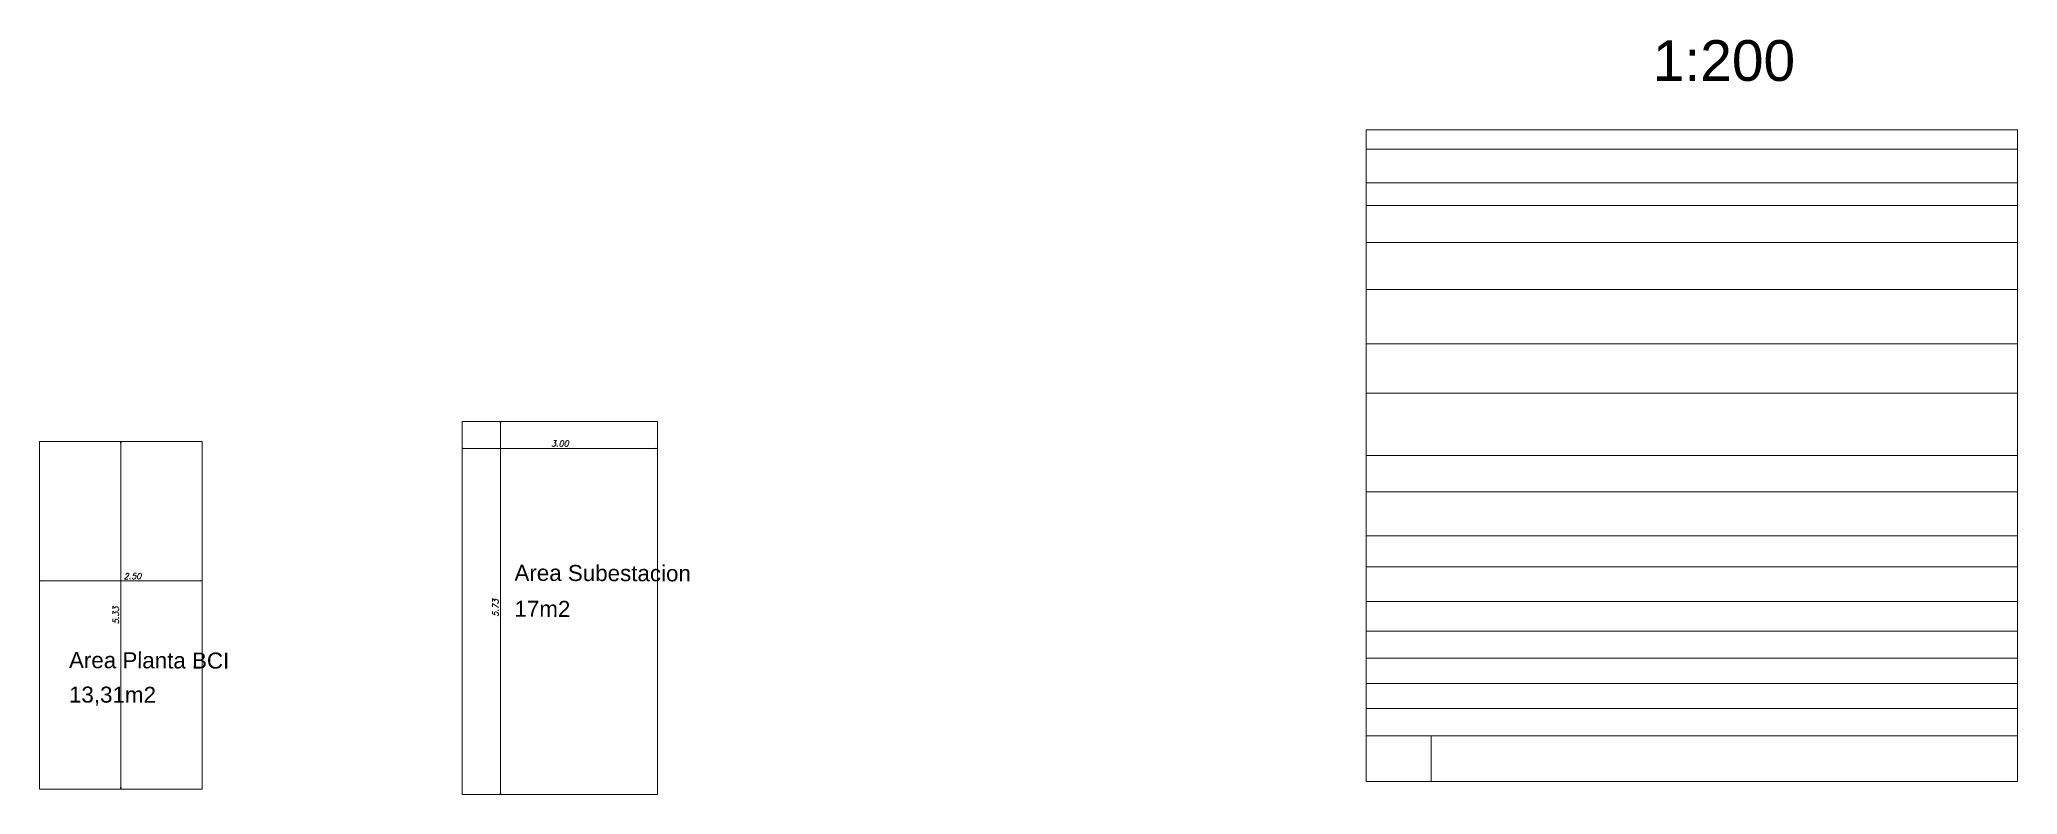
# Model space of a CAD drawing. Header units: millimetres. Extents: x 391 to 679, y 21 to 219.
# Drawn here: x 404.17 to 434.53, y 116.21 to 127.79 of the extents above; entities that cross this region are included whole.
import ezdxf

# ---------------------------------------------------------------- set-up
doc = ezdxf.new("R2010")
doc.units = ezdxf.units.MM
doc.layers.get('0').update_dxf_attribs({"lineweight": 13})
doc.layers.add('COTAS', color=254, linetype='Continuous', lineweight=9, true_color=0xbebebe)
for name, color, linetype, lineweight in [('COTAS ELECT', 82, 'Continuous', 9), ('ducto viejo', 250, 'DUCTOLD', 20), ('Eléctrico Subterráneo', 5, 'Continuous', 20), ('notas', 8, 'Continuous', 9)]:
    doc.layers.add(name, color=color, linetype=linetype, lineweight=lineweight)
doc.styles.add('100 Nota', font='arial.ttf', dxfattribs={"height": 0.15})
doc.styles.add('ITALICC', font='italicc')
doc.styles.add('Nota 1000', font='', dxfattribs={"height": 1.5})
doc.styles.get("Standard").update_dxf_attribs({"font": 'arial.ttf'})
doc.styles.add('style2', font='compi.ttf', dxfattribs={"height": 15})
doc.styles.get('Nota 1000').set_extended_font_data('Eurostile')
doc.linetypes.add('0 115 AP DYP ING', pattern='A,0.6,-0.3,["⁄ ⁄ ⁄",Standard,S=0.25,R=0,X=-0.1,Y=-0.093],-0.3', length=1.2)
doc.linetypes.add('0 34.5 AE DYP ING', pattern='A,0.6,-0.3,["XXX",Standard,S=0.1,R=0,X=-0.04,Y=-0.05],-0.5', length=1.4)
doc.linetypes.add('0 34.5 AP DYP ING', pattern='A,0.6,-0.3,["/",Standard,S=0.25,R=-25,X=-0.1,Y=-0.093],-0.3', length=1.2)
doc.linetypes.add('0 34.5 SE DYP ING', pattern='A,0.3,-0.1,0.3,-0.1,["+++",Standard,S=0.15,R=0,X=0.016,Y=-0.075],-0.5', length=1.3)
doc.linetypes.add('0 34.5 SP DYP ING', pattern='A,0.6,-0.3,["+++",Standard,S=0.15,R=0,X=-0.0825,Y=-0.075],-0.5', length=1.4)
doc.linetypes.add('0 57.5 AP DYP ING', pattern='A,0.6,-0.3,["⁄ ⁄",Standard,S=0.25,R=0,X=-0.1,Y=-0.093],-0.3', length=1.2)
doc.linetypes.add('0 BTAP DYP ING', pattern='A,0.6,-0.3,["•",Standard,S=0.1,R=0,X=-0.025,Y=-0.05],-0.3', length=1.2)
doc.linetypes.add('0 BTSE DYP ING', pattern='A,0.3,0,["  ",Standard,S=0.05,R=0,X=0,Y=0],-0.3', length=0.6)
doc.linetypes.add('0 BTSP DYP ING', pattern='A,0.6,-0.3,["   •    •",Standard,S=0.1,R=0,X=-0.1425,Y=-0.05],-0.5', length=1.4)
doc.linetypes.add('0 DE DYP ING', pattern='A,0.8,-0.0028,["•",Standard,S=0.3,R=0,X=-0.056,Y=-0.15],-0.028', length=0.8308)
doc.linetypes.add('0 MTAE DYP ING', pattern='A,0.6,-0.3,["X",Standard,S=0.1,R=0,X=-0.046,Y=-0.05],-0.3', length=1.2)
doc.linetypes.add('0 MTAP DYP ING', pattern='A,0.6,-0.3,["XX",Standard,S=0.1,R=0,X=-0.0425,Y=-0.05],-0.4', length=1.3)
doc.linetypes.add('0 MTSE DYP ING', pattern='A,0.6,-0.3,["+",Standard,S=0.15,R=0,X=-0.06,Y=-0.075],-0.3', length=1.2)
doc.linetypes.add('0 MTSP DYP ING', pattern='A,0.6,-0.3,["++",Standard,S=0.15,R=0,X=-0.07,Y=-0.075],-0.4', length=1.3)
doc.linetypes.add('0 TIERRA DYP ING', pattern='A,0.3,-0.127,["T",Standard,S=0.1,R=0,X=-0.0775,Y=-0.05],-0.058', length=0.485)
doc.linetypes.add('DUCTOLD', pattern='A,12.7,-0.01,["1",style2,S=0.15,R=0,X=-1.2,Y=-1.2],-0.01', length=12.72)
doc.linetypes.add('LÍMITE1', pattern='A,6.35,-2.54,[133,ltypeshp.shx,S=2.54,R=0,X=-2.54,Y=0],-2.54,25.4', length=36.83)
doc.dimstyles.new('dim100', dxfattribs={"dimtxt": 10, "dimasz": 0.1, "dimexe": 0.1, "dimexo": 0, "dimgap": 0.1, "dimtad": 1, "dimzin": 4, "dimdsep": 46, "dimtxsty": '100 Nota', "dimblk": 'CLOSEDBLANK', "dimcen": 0.1, "dimclrd": 256, "dimclre": 256, "dimclrt": 256, "dimazin": 1, "dimtfac": 1, "dimtmove": 0, "dimatfit": 2, "dimldrblk": 'CLOSEDBLANK', "dimfxl": 1, "dimlwd": -1, "dimlwe": -1, "dimarcsym": 0})

# ---------------------------------------------------------------- blocks, each defined once
blk = doc.blocks.new('_ClosedBlank')
at = {"layer": 'COTAS', "color": 0, "lineweight": -2}
for p, q in [((-1, 0.2), (0, 0)), ((-1, 0.2), (-1, -0.2)), ((0, 0), (-1, -0.2))]:
    blk.add_line(p, q, dxfattribs=at)
blk = doc.blocks.new('*D275')
at = {"layer": 'COTAS ELECT', "transparency": 16777216}
blk.add_line((411.241, 116.232), (411.241, 121.907), dxfattribs=at)
at = {"layer": 'COTAS ELECT', "transparency": 16777216, "xscale": 0.025, "yscale": 0.025, "zscale": 0.025}
for p, rotation in [((411.241, 121.932), 90), ((411.241, 116.207), 270)]:
    blk.add_blockref('_ClosedBlank', p, dxfattribs=dict(at, rotation=rotation))
at = {"layer": 'COTAS ELECT', "transparency": 16777216, "insert": (411.166, 119.069), "char_height": 0.09, "attachment_point": 5, "rotation": 90, "style": 'ITALICC'}
blk.add_mtext('\\A1;5.73', dxfattribs=at)
blk = doc.blocks.new('*D276')
at = {"layer": 'COTAS ELECT', "transparency": 16777216}
blk.add_line((413.629, 121.517), (410.679, 121.517), dxfattribs=at)
at = {"layer": 'COTAS ELECT', "transparency": 16777216, "xscale": 0.025, "yscale": 0.025, "zscale": 0.025, "rotation": 180}
blk.add_blockref('_ClosedBlank', (410.654, 121.517), dxfattribs=at)
at = {"layer": 'COTAS ELECT', "transparency": 16777216, "xscale": 0.025, "yscale": 0.025, "zscale": 0.025}
blk.add_blockref('_ClosedBlank', (413.654, 121.517), dxfattribs=at)
at = {"layer": 'COTAS ELECT', "transparency": 16777216, "insert": (412.154, 121.592), "char_height": 0.09, "attachment_point": 5, "style": 'ITALICC'}
blk.add_mtext('\\A1;3.00', dxfattribs=at)
blk = doc.blocks.new('*D277')
at = {"layer": 'COTAS ELECT', "transparency": 16777216}
blk.add_line((405.414, 116.313), (405.414, 121.598), dxfattribs=at)
at = {"layer": 'COTAS ELECT', "transparency": 16777216, "xscale": 0.025, "yscale": 0.025, "zscale": 0.025}
for p, rotation in [((405.414, 121.623), 90), ((405.414, 116.288), 270)]:
    blk.add_blockref('_ClosedBlank', p, dxfattribs=dict(at, rotation=rotation))
at = {"layer": 'COTAS ELECT', "transparency": 16777216, "insert": (405.339, 118.955), "char_height": 0.09, "attachment_point": 5, "rotation": 90, "style": 'ITALICC'}
blk.add_mtext('\\A1;5.33', dxfattribs=at)
blk = doc.blocks.new('*D278')
at = {"layer": 'COTAS ELECT', "transparency": 16777216}
blk.add_line((404.192, 119.483), (406.637, 119.483), dxfattribs=at)
at = {"layer": 'COTAS ELECT', "transparency": 16777216, "xscale": 0.025, "yscale": 0.025, "zscale": 0.025, "rotation": 180}
blk.add_blockref('_ClosedBlank', (404.167, 119.483), dxfattribs=at)
at = {"layer": 'COTAS ELECT', "transparency": 16777216, "xscale": 0.025, "yscale": 0.025, "zscale": 0.025}
blk.add_blockref('_ClosedBlank', (406.662, 119.483), dxfattribs=at)
at = {"layer": 'COTAS ELECT', "transparency": 16777216, "insert": (405.593, 119.558), "char_height": 0.09, "attachment_point": 5, "style": 'ITALICC'}
blk.add_mtext('\\A1;2.50', dxfattribs=at)

msp = doc.modelspace()

# ---------------------------------------------------------------- linework, layer by layer
at = {"linetype": '0 115 AP DYP ING', "ltscale": 2}
msp.add_line((424.5308, 126.1104), (434.5308, 126.1104), dxfattribs=at)
at = {"linetype": '0 34.5 AE DYP ING', "ltscale": 2}
msp.add_line((424.5308, 125.5913), (434.5308, 125.5913), dxfattribs=at)
at = {"linetype": '0 34.5 AP DYP ING', "ltscale": 2}
msp.add_line((424.5308, 125.2462), (434.5308, 125.2462), dxfattribs=at)
at = {"linetype": '0 57.5 AP DYP ING', "ltscale": 2}
msp.add_line((424.5308, 124.6803), (434.5308, 124.6803), dxfattribs=at)
at = {"linetype": '0 34.5 SE DYP ING', "ltscale": 2}
msp.add_line((424.5308, 123.9561), (434.5308, 123.9561), dxfattribs=at)
at = {"linetype": '0 34.5 SP DYP ING', "ltscale": 2}
msp.add_line((424.5308, 123.1218), (434.5308, 123.1218), dxfattribs=at)
at = {"linetype": '0 BTAP DYP ING', "ltscale": 2}
msp.add_line((424.5308, 122.3648), (434.5308, 122.3648), dxfattribs=at)
at = {"linetype": '0 BTSE DYP ING', "ltscale": 2}
msp.add_line((424.5308, 121.4071), (434.5308, 121.4071), dxfattribs=at)
at = {"linetype": '0 BTSP DYP ING', "ltscale": 2}
msp.add_line((424.5308, 120.8521), (434.5308, 120.8521), dxfattribs=at)
at = {"linetype": '0 DE DYP ING', "ltscale": 2}
msp.add_line((424.5308, 120.174), (434.5308, 120.174), dxfattribs=at)
at = {"linetype": '0 MTAE DYP ING', "ltscale": 2}
msp.add_line((424.5308, 118.7135), (434.5308, 118.7135), dxfattribs=at)
at = {"linetype": '0 MTAP DYP ING', "ltscale": 2}
msp.add_line((424.5308, 118.2961), (434.5308, 118.2961), dxfattribs=at)
at = {"linetype": '0 MTSE DYP ING', "ltscale": 2}
msp.add_line((424.5308, 117.9109), (434.5308, 117.9109), dxfattribs=at)
at = {"linetype": '0 MTSP DYP ING', "ltscale": 2}
msp.add_line((424.5308, 117.5256), (434.5308, 117.5256), dxfattribs=at)
at = {"linetype": '0 TIERRA DYP ING', "ltscale": 2}
msp.add_line((424.5308, 117.1071), (434.5308, 117.1071), dxfattribs=at)
for points in [[(424.5308, 116.4071), (434.5308, 116.4071), (434.5308, 126.4071), (424.5308, 126.4071)], [(424.5308, 116.4071), (425.5308, 116.4071), (425.5308, 117.1071), (424.5308, 117.1071)]]:
    msp.add_lwpolyline(points, close=True)
at = {"layer": 'COTAS ELECT'}
for points in [[(413.6544, 121.9317), (410.6544, 121.9317), (410.6544, 116.2067), (413.6544, 116.2067)], [(406.6622, 116.2882), (404.1667, 116.2882), (404.1667, 121.6226), (406.6622, 121.6226)]]:
    msp.add_lwpolyline(points, close=True, dxfattribs=at)
at = {"layer": 'ducto viejo', "ltscale": 0.08}
msp.add_line((424.5308, 119.699), (434.5308, 119.699), dxfattribs=at)
at = {"layer": 'Eléctrico Subterráneo', "color": 7, "linetype": 'LÍMITE1', "lineweight": 0, "ltscale": 0.03}
msp.add_line((424.5308, 119.1687), (434.5308, 119.1687), dxfattribs=at)

# ---------------------------------------------------------------- texts
at = {"linetype": '0 TIERRA DYP ING'}
msp.add_text('1:200', height=0.625, dxfattribs=at).set_placement((428.9333, 127.1583))
at = {"layer": 'notas', "color": 7, "char_height": 0.122834, "width": 5.706419, "attachment_point": 4, "rotation": 359.80062, "style": 'Nota 1000'}
for s, insert in [('{\\fArial|b0|i0|c0|p34;\\H2x;Area Subestacion}', (411.4572, 119.6068)), ('{\\fArial|b0|i0|c0|p34;\\H2x;17m2 }', (411.4572, 119.0571)), ('{\\fArial|b0|i0|c0|p34;\\H2x;Area Planta BCI}', (404.6187, 118.2671)), ('{\\fArial|b0|i0|c0|p34;\\H2x;13,31m2 }', (404.6187, 117.7174))]:
    msp.add_mtext(s, dxfattribs=dict(at, insert=insert))

# ---------------------------------------------------------------- dimensions: what is measured, and where the dimension line sits
at = {"layer": 'COTAS ELECT'}
for base, p1, p2, picture, middle in [((411.2409779382, 121.9316638138), (410.6544472483, 116.2066638136), (410.6544472483, 121.9316638138), '*D275', (411.1659779382, 119.0691638137)), ((405.4145, 121.6226), (404.1667, 116.2882), (404.1667, 121.6226), '*D277', (405.3395, 118.9554))]:
    dim = msp.add_linear_dim(base=base, p1=p1, p2=p2, angle=90, dimstyle='dim100', override={"dimscale": 0.5, "dimtxt": 0.18, "dimasz": 0.05, "dimexe": 0.08, "dimexo": 0.1, "dimgap": 0.06, "dimtxsty": 'ITALICC', "dimcen": 0.09, "dimse1": 1, "dimse2": 1, "dimazin": 0, "dimtix": 1, "dimfxl": 0, "dimtolj": 1}, dxfattribs=at)
    dim.commit()
    dim.dimension.update_dxf_attribs({"geometry": picture, "text_midpoint": middle})
dim = msp.add_linear_dim(base=(410.6544, 121.517), p1=(413.6544, 121.9317), p2=(410.6544, 121.9317), dimstyle='dim100', override={"dimscale": 0.5, "dimtxt": 0.18, "dimasz": 0.05, "dimexe": 0.08, "dimexo": 0.1, "dimgap": 0.06, "dimtxsty": 'ITALICC', "dimcen": 0.09, "dimse1": 1, "dimse2": 1, "dimazin": 0, "dimtix": 1, "dimfxl": 0, "dimtolj": 1}, dxfattribs=at)
dim.commit()
dim.dimension.update_dxf_attribs({"geometry": '*D276', "text_midpoint": (412.1544, 121.592)})
dim = msp.add_linear_dim(base=(406.6622, 119.4833), p1=(404.1667, 118.9554), p2=(406.6622, 118.9554), dimstyle='dim100', override={"dimscale": 0.5, "dimtxt": 0.18, "dimasz": 0.05, "dimexe": 0.08, "dimexo": 0.1, "dimgap": 0.06, "dimtxsty": 'ITALICC', "dimcen": 0.09, "dimse1": 1, "dimse2": 1, "dimazin": 0, "dimtix": 1, "dimfxl": 0, "dimtolj": 1}, dxfattribs=at)
dim.commit()
dim.dimension.update_dxf_attribs({"geometry": '*D278', "text_midpoint": (405.5927, 119.4833), "dimtype": 160})

doc.saveas('drawing.dxf')
